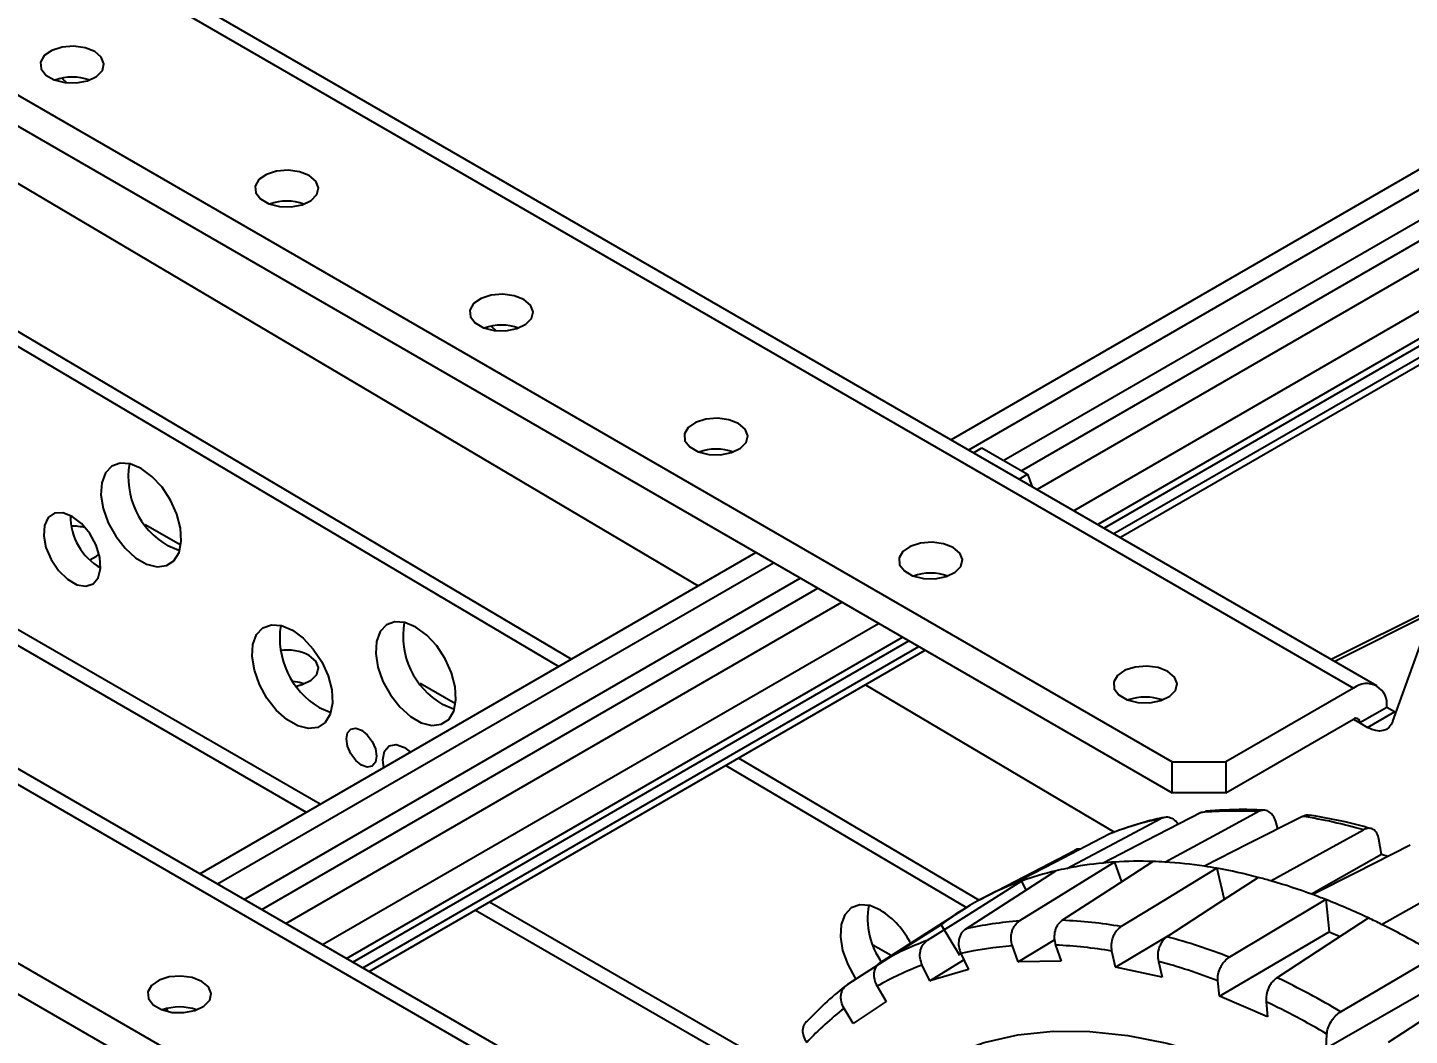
# Model space of a CAD drawing. Header units: inches. Extents: x 0 to 11, y 0 to 8.4.
# Drawn here: x 6.5073 to 6.8867, y 5.3446 to 5.6211 of the extents above; entities that cross this region are included whole.
import ezdxf

# ---------------------------------------------------------------- set-up
doc = ezdxf.new("R2010")
doc.units = ezdxf.units.IN
doc.header["$MEASUREMENT"] = 0
doc.header["$PDSIZE"] = -1
doc.layers.add('OBJ', color=50, linetype='Continuous')
doc.dimstyles.get("Standard").update_dxf_attribs({"dimtxt": 0.18, "dimasz": 0.18, "dimexe": 0.18, "dimexo": 0.0625, "dimgap": 0.09, "dimtad": 0, "dimtih": 1, "dimtoh": 1, "dimdec": 4, "dimzin": 0, "dimdsep": 46, "dimtxsty": 'Standard', "dimcen": 0.09, "dimadec": 0, "dimazin": 0, "dimtfac": 1, "dimtdec": 4, "dimtofl": 0, "dimtmove": 0, "dimatfit": 3, "dimfxl": 1, "dimtolj": 1, "dimtzin": 0, "dimarcsym": 0})

# ---------------------------------------------------------------- blocks, each defined once
blk = doc.blocks.new('*D8')
at = {"layer": 'Defpoints', "color": 0, "transparency": 16777216}
for p in [(5.711596441947764, 7.075144194756552), (5.711596441947764, 4.366810861423873), (9.602395316461589, 4.366810861423874)]:
    blk.add_point(p, dxfattribs=at)
at = {"layer": 'OBJ', "color": 0, "lineweight": -2, "transparency": 16777216}
for p, q in [((5.761596441947764, 7.075144194756552), (9.727395316461589, 7.075144194756553)), ((9.602395316461589, 6.945144194756553), (9.602395316461589, 5.843477528090212)), ((9.602395316461589, 4.496810861423874), (9.602395316461589, 5.598477528090213)), ((5.761596441947764, 4.366810861423873), (9.727395316461589, 4.366810861423874))]:
    blk.add_line(p, q, dxfattribs=at)
at = {"layer": 'OBJ', "color": 0, "transparency": 16777216}
for points in [[(9.580728649794922, 6.945144194756553), (9.624061983128255, 6.945144194756553), (9.602395316461589, 7.075144194756553)], [(9.580728649794922, 4.496810861423874), (9.624061983128255, 4.496810861423874), (9.602395316461589, 4.366810861423874)]]:
    blk.add_solid(points, dxfattribs=at)
at = {"layer": 'OBJ', "color": 0, "transparency": 16777216, "insert": (9.602395316461589, 5.720977528090209), "char_height": 0.125, "attachment_point": 5}
blk.add_mtext('\\A1;32.500000', dxfattribs=at)

msp = doc.modelspace()

# ---------------------------------------------------------------- linework, layer by layer
at = {"color": 7, "linetype": 'Continuous', "lineweight": 25}
for p, q in [((7.711625982260929, 6.056880932750847), (6.760835716096055, 5.508001395323239)), ((7.716448307160246, 6.054097063842786), (6.765658040995373, 5.50521752641518)), ((7.723814002797607, 6.049844938260376), (6.775337162936999, 5.502300913411038)), ((7.728636327696925, 6.047061069352317), (6.780159487836317, 5.499517044502979)), ((7.731047490146583, 6.040846548765726), (6.784434158664017, 5.494378304404401)), ((7.734730337965263, 6.031354391325356), (6.794496922852781, 5.488569194288614)), ((7.737141500414922, 6.025139870738766), (6.801085019984748, 5.484765966768304)), ((7.734730337965265, 6.021709219060235), (6.802850792217397, 5.483746608156054)), ((7.731047490146583, 6.016469187202275), (6.8055478607688, 5.482189623622677)), ((7.728636327696925, 6.013038535523743), (6.807313633001449, 5.481170265010426)), ((6.877766198211293, 5.440498864829884), (6.165627259460583, 5.851607923468252)), ((6.161844490160669, 5.849424177233756), (6.87130838972969, 5.439859385844332)), ((5.805050289265672, 5.76829356582965), (7.675936981155074, 4.688253667897538)), ((5.805050289265672, 5.759787932372507), (7.675936981155074, 4.679748034440395)), ((7.605472245421931, 4.782284073149992), (5.959387781614672, 5.732548407160833)), ((5.955605012314756, 5.730364660926336), (7.601689476122015, 4.780100326915495)), ((6.312487131933239, 5.713475544513005), (6.821516287221136, 5.419619268072056)), ((6.333841001852986, 5.692642584345753), (6.821516287221136, 5.411113634614917)), ((6.34884709066071, 5.670467131036347), (6.691407178553739, 5.467943270409151)), ((6.379032606083777, 5.611959318877305), (6.656608616487476, 5.447854488130045)), ((6.37672916757058, 5.609238126800856), (6.653114376230994, 5.445837306166903)), ((6.516673756103355, 5.607235295679823), (6.518045930026557, 5.605986119648188)), ((6.634524886301088, 5.539201286361246), (6.635897060224878, 5.53795211032914)), ((6.587594967832068, 5.408013756795076), (6.407158108582102, 5.512177738447401)), ((6.407658929444883, 5.507519414205889), (6.583810713966986, 5.405829153539352)), ((6.766998123364664, 5.504443913330205), (6.769311549668931, 5.505779425908473)), ((6.769311549668931, 5.505779425908473), (6.781797143218953, 5.498571646173954)), ((6.779483716914686, 5.497236133595684), (6.781797143218953, 5.498571646173954)), ((6.781797143218953, 5.498571646173954), (6.783132583454235, 5.495129687779363)), ((6.549361711843781, 5.479069500629355), (6.539614244556669, 5.48469659371816)), ((6.882152354728977, 5.430829802962664), (6.900644225038667, 5.482170406389096)), ((6.554577082570272, 5.388952937354385), (6.707240491377775, 5.477083647344076)), ((6.559399407469588, 5.386169068446325), (6.712062816277094, 5.474299778436017)), ((6.566765103106948, 5.381916942863915), (6.719428511914454, 5.470047652853607)), ((6.571587428006266, 5.379133073955855), (6.724250836813772, 5.467263783945547)), ((6.578175525138231, 5.375329846435545), (6.730838933945739, 5.463460556425237)), ((6.893288289202741, 5.461747475757537), (6.865229729373545, 5.447736014242857)), ((6.892849435778494, 5.460529048457364), (6.866157864609656, 5.447200213175897)), ((6.588238289326994, 5.369520736319758), (6.740901698134501, 5.45765144630945)), ((6.594826386458959, 5.365717508799448), (6.747489795266468, 5.45384821878914)), ((6.596592158691609, 5.364698150187198), (6.749255567499117, 5.452828860176891)), ((6.599289227243011, 5.363141165653822), (6.751952636050519, 5.451271875643514)), ((6.601054999475659, 5.362121807041571), (6.753718408283167, 5.450252517031265)), ((6.624790196105764, 5.435525563523679), (6.615042728818649, 5.441152656612487)), ((6.737331450424786, 5.440792527621154), (6.805714518872962, 5.40036399110121)), ((6.87130838972969, 5.439859385844332), (6.83624767849586, 5.41961926807206)), ((6.880441852320012, 5.434585036079661), (6.873076156682656, 5.430332910497253)), ((6.875187952681644, 5.429113796616601), (6.882553648319004, 5.433365922199011)), ((6.882553648319004, 5.433365922199011), (6.880441852320012, 5.434585036079661)), ((6.882553648319004, 5.433365922199011), (6.882981943784719, 5.433133063909529)), ((6.836247678495856, 5.411113634614913), (6.871308389729686, 5.431353752387187)), ((6.871308102394492, 5.431353586512111), (6.873076156682656, 5.430332910497253)), ((6.873076156682656, 5.430332910497253), (6.875187952681644, 5.429113796616601)), ((6.610742238521902, 5.42360429814566), (6.612431760883081, 5.422344746736266)), ((6.69903864810204, 5.418686563378905), (6.765023905383126, 5.379675629176853)), ((6.702532888358523, 5.420703745342049), (6.768521938453105, 5.381690568802786)), ((6.821516287221136, 5.419619268072056), (6.83624767849586, 5.41961926807206)), ((6.821516287221136, 5.411113634614917), (6.821516287221136, 5.419619268072056)), ((6.83624767849586, 5.41961926807206), (6.836247678495856, 5.411113634614913)), ((6.836247678495856, 5.411113634614913), (6.821516287221136, 5.411113634614917)), ((6.829529234956335, 5.405743676325673), (6.830819868494437, 5.406061928209208)), ((6.850589350490083, 5.401278949221789), (6.849994476906118, 5.403306636031952)), ((6.879026795506336, 5.394199478985197), (6.878304144739206, 5.398480147721902)), ((6.805713157630303, 5.39215142252829), (6.807623246894466, 5.386754765272426)), ((6.879026795506336, 5.394199478985197), (6.859794268358297, 5.383347445366304)), ((6.880702424220986, 5.393650097357265), (6.879026795506336, 5.394199478985197)), ((6.780196684892109, 5.386933255335585), (6.781377645791889, 5.384454090921589)), ((6.833841747220488, 5.390441956952785), (6.835819682236177, 5.381916219258359)), ((6.711620239340491, 5.336415491565226), (6.634072884737458, 5.381182626482264)), ((6.863727780701718, 5.381856799855555), (6.864637162172027, 5.373005591910233)), ((6.630288630872378, 5.37899802322654), (6.709585855604294, 5.333220709786325)), ((6.758067634118096, 5.374946006744301), (6.763147312948502, 5.366579530640629)), ((6.806017530514105, 5.363355745126389), (6.821180713833061, 5.372375702860805)), ((6.83450547288207, 5.355387851861479), (6.864637162172027, 5.373005591910233)), ((6.864637162172027, 5.373005591910233), (6.867614608286404, 5.371720386751542)), ((6.744378648063003, 5.366488619701443), (6.739351541874152, 5.369390706331615)), ((6.7792372450432, 5.364754152973062), (6.777673287022178, 5.369172870757812)), ((6.7792372450432, 5.364754152973062), (6.789252753155584, 5.370809661934801)), ((6.789528791038159, 5.369361157292036), (6.791092749059182, 5.364942439507285)), ((6.754978321891907, 5.359540585486705), (6.764364133288479, 5.365300283678583)), ((6.763527326311213, 5.367056973573909), (6.765596224414388, 5.362713782741318)), ((6.791092749059182, 5.364942439507285), (6.7792372450432, 5.364754152973062)), ((6.806017530514105, 5.363355745126389), (6.805006032648304, 5.367715729359388)), ((6.817738914667436, 5.364913384182157), (6.818750412533239, 5.360553399949159)), ((6.754978321891907, 5.359540585486705), (6.752909423788732, 5.363883776319296)), ((6.765596224414388, 5.362713782741318), (6.754978321891907, 5.359540585486705)), ((6.818750412533239, 5.360553399949159), (6.806017530514105, 5.363355745126389)), ((6.740524561834949, 5.358070844484081), (6.743035537598324, 5.353935146259337)), ((6.83450547288207, 5.355387851861479), (6.834077169022298, 5.359556626628065)), ((6.863835480433836, 5.341092573583238), (6.894106689786914, 5.358480517356865)), ((6.743035537598324, 5.353935146259337), (6.733977856164573, 5.347873454277202)), ((6.847728850727352, 5.349680022812949), (6.83450547288207, 5.355387851861479)), ((6.847300546867579, 5.353848797579536), (6.847728850727352, 5.34968002281295)), ((6.545820379991273, 5.351128181013117), (6.545496104012868, 5.351963968640709)), ((6.733977856164573, 5.347873454277202), (6.731466880401197, 5.352009152501944)), ((6.863835480433836, 5.341092573583238), (6.864003384376142, 5.344943472771632))]:
    msp.add_line(p, q, dxfattribs=at)
at = {"color": 7, "linetype": 'Continuous', "lineweight": 25, "flags": 128}
for points in [[(6.52570995042472, 5.614536704769728), (6.523057074881968, 5.615585787799984), (6.519926871352489, 5.616010796931569), (6.516742091167997, 5.615754332326205), (6.513932856539883, 5.614851030949964), (6.511878570171183, 5.613422888659073), (6.510856674819181, 5.61166278398353), (6.511005183113683, 5.60980842881284), (6.512304038186604, 5.608110264088143), (6.514577822463142, 5.606797636365364), (6.517519448777277, 5.606047823291988), (6.520731634195168, 5.605962091278428), (6.5237805552768, 5.606552018908178), (6.526254438335441, 5.607737933185933), (6.52781917175576, 5.609359669817108), (6.52826342961886, 5.611198204283308), (6.527527212438609, 5.613005232317204), (6.52570995042472, 5.614536704769728)], [(6.584635515523605, 5.580519700110445), (6.581982639980851, 5.581568783140701), (6.578852436451371, 5.581993792272288), (6.57566765626688, 5.581737327666922), (6.572858421638768, 5.580834026290681), (6.570804135270066, 5.579405883999791), (6.569782239918064, 5.577645779324247), (6.569930748212567, 5.575791424153557), (6.571229603285488, 5.574093259428861), (6.573503387562026, 5.572780631706082), (6.576445013876159, 5.572030818632705), (6.579657199294052, 5.571945086619146), (6.582706120375684, 5.572535014248895), (6.585180003434323, 5.573720928526651), (6.586744736854644, 5.575342665157826), (6.587188994717743, 5.577181199624026), (6.586452777537492, 5.578988227657921), (6.584635515523605, 5.580519700110445)], [(6.643561080622487, 5.546502695451167), (6.640908205079734, 5.547551778481425), (6.637778001550255, 5.547976787613009), (6.634593221365763, 5.547720323007644), (6.63178398673765, 5.546817021631404), (6.62972970036895, 5.545388879340514), (6.628707805016947, 5.54362877466497), (6.62885631331145, 5.54177441949428), (6.630155168384371, 5.540076254769582), (6.632428952660908, 5.538763627046804), (6.635370578975042, 5.538013813973428), (6.638582764392935, 5.537928081959869), (6.641631685474566, 5.538518009589617), (6.644105568533206, 5.539703923867374), (6.645670301953527, 5.541325660498548), (6.646114559816627, 5.543164194964749), (6.645378342636375, 5.544971222998644), (6.643561080622487, 5.546502695451167)], [(6.702486645721371, 5.512485690791896), (6.699833770178617, 5.513534773822153), (6.696703566649139, 5.513959782953736), (6.693518786464646, 5.513703318348372), (6.690709551836534, 5.512800016972132), (6.688655265467833, 5.511371874681242), (6.68763337011583, 5.509611770005698), (6.687781878410333, 5.507757414835008), (6.689080733483254, 5.506059250110311), (6.691354517759792, 5.504746622387533), (6.694296144073926, 5.503996809314156), (6.697508329491819, 5.503911077300597), (6.70055725057345, 5.504501004930345), (6.70303113363209, 5.505686919208101), (6.70459586705241, 5.507308655839276), (6.705040124915509, 5.509147190305478), (6.704303907735258, 5.510954218339371), (6.702486645721371, 5.512485690791896)], [(6.538456673193693, 5.500172941411246), (6.535475811843265, 5.501420638098154), (6.532716027342666, 5.50162956294538), (6.530382000283129, 5.500784220952768), (6.528646834774199, 5.498947307268732), (6.527639220103818, 5.496255057377894), (6.527433886442558, 5.492907143138435), (6.528046062448735, 5.489151864033806), (6.529430345828492, 5.48526773193594), (6.531484070616225, 5.481542815153812), (6.534054921439594, 5.478253373724793), (6.536952230053891, 5.47564337047148), (6.539961116333497, 5.473906377395201), (6.542858424947794, 5.473171219326208), (6.545429275771164, 5.473492419575355), (6.547483000558897, 5.474846156189555), (6.548867283938653, 5.477132028717067), (6.549479459944829, 5.480180504449697), (6.54927412628357, 5.483765491888202), (6.548266511613187, 5.487621108914496), (6.546531346104257, 5.491461402052013), (6.544197319044721, 5.495001554326914), (6.541437534544121, 5.497979008840089), (6.538456673193693, 5.500172941411246)], [(6.519522766089334, 5.4869812768399), (6.516978063827878, 5.487959948548928), (6.514709119541576, 5.487851858717775), (6.512961808550144, 5.486668720556833), (6.51192547911183, 5.484538745444119), (6.511712433601581, 5.481692749233066), (6.512345758806176, 5.478439139773323), (6.513756824112642, 5.475130496134803), (6.515792718700092, 5.472125361194638), (6.518232821799815, 5.469749387953066), (6.520812710378854, 5.468260049977838), (6.523252813478576, 5.467818740148025), (6.525288708066026, 5.468473281231319), (6.526699773372493, 5.47015274354509), (6.527333098577087, 5.472675131288101), (6.527120053066839, 5.475767104609519), (6.526083723628525, 5.479093600223055), (6.524336412637093, 5.482294140713088), (6.52206746835079, 5.485021897856019), (6.519522766089334, 5.4869812768399)], [(6.549029098387359, 5.477606162844422), (6.54880323018148, 5.477660469935315), (6.545822368831054, 5.478908166622222)], [(6.761412210820276, 5.478468686132615), (6.758759335277523, 5.479517769162872), (6.755629131748044, 5.479942778294456), (6.752444351563552, 5.479686313689093), (6.74963511693544, 5.478783012312851), (6.747580830566739, 5.477354870021961), (6.746558935214736, 5.475594765346417), (6.746707443509239, 5.473740410175727), (6.74800629858216, 5.47204224545103), (6.750280082858698, 5.470729617728253), (6.753221709172831, 5.469979804654876), (6.756433894590725, 5.469894072641317), (6.759482815672355, 5.470484000271065), (6.761956698730995, 5.471669914548821), (6.763521432151316, 5.473291651179996), (6.763965690014415, 5.475130185646197), (6.763229472834164, 5.476937213680091), (6.761412210820276, 5.478468686132615)], [(6.524359667449969, 5.475077325531385), (6.526254438335432, 5.476059668930775), (6.526932786313666, 5.476600306326495)], [(6.579983093540286, 5.455786728921118), (6.582963954890714, 5.453592796349961), (6.585723739391313, 5.450615341836784), (6.58805776645085, 5.447075189561883), (6.589792931959781, 5.443234896424366), (6.590800546630161, 5.439379279398072), (6.591005880291422, 5.435794291959566), (6.590393704285244, 5.432745816226938), (6.589009420905487, 5.430459943699426), (6.586955696117754, 5.429106207085225), (6.584384845294385, 5.428785006836078), (6.581487536680088, 5.429520164905071), (6.578478650400482, 5.431257157981351), (6.575581341786185, 5.433867161234663), (6.573010490962815, 5.437156602663683), (6.570956766175082, 5.440881519445812), (6.569572482795326, 5.444765651543678), (6.568960306789149, 5.448520930648306), (6.56916564045041, 5.451868844887765), (6.570173255120792, 5.454561094778604), (6.571908420629722, 5.456398008462639), (6.574242447689258, 5.45724335045525), (6.577002232189858, 5.457034425608025), (6.579983093540286, 5.455786728921118)], [(6.613885157455679, 5.456629004305566), (6.61090429610525, 5.457876700992474), (6.60814451160465, 5.458085625839698), (6.605810484545114, 5.457240283847087), (6.604075319036184, 5.455403370163052), (6.603067704365802, 5.452711120272213), (6.602862370704543, 5.449363206032755), (6.603474546710719, 5.445607926928126), (6.604858830090476, 5.44172379483026), (6.606912554878209, 5.437998878048131), (6.609483405701578, 5.434709436619113), (6.612380714315875, 5.432099433365799), (6.615389600595482, 5.43036244028952), (6.618286909209778, 5.429627282220527), (6.620857760033148, 5.429948482469675), (6.622911484820881, 5.431302219083875), (6.624295768200636, 5.433588091611387), (6.624907944206814, 5.436636567344017), (6.624702610545554, 5.440221554782522), (6.623694995875173, 5.444077171808815), (6.621959830366242, 5.447917464946332), (6.619625803306706, 5.451457617221234), (6.616866018806106, 5.45443507173441), (6.613885157455679, 5.456629004305566)], [(6.581042153448745, 5.440445424920294), (6.582706120375675, 5.440856749993741), (6.585180003434314, 5.442042664271498), (6.586744736854635, 5.443664400902673), (6.587188994717734, 5.445502935368873), (6.586452777537483, 5.447309963402769), (6.584635515523596, 5.448841435855291)], [(6.820337775919159, 5.444451681473333), (6.817684900376405, 5.445500764503589), (6.814554696846927, 5.445925773635174), (6.811369916662435, 5.445669309029809), (6.808560682034322, 5.444766007653569), (6.806506395665622, 5.443337865362679), (6.805484500313621, 5.441577760687134), (6.805633008608122, 5.439723405516445), (6.806931863681043, 5.438025240791748), (6.80920564795758, 5.43671261306897), (6.812147274271714, 5.435962799995593), (6.815359459689607, 5.435877067982035), (6.818408380771237, 5.436466995611783), (6.820882263829878, 5.437652909889538), (6.822446997250198, 5.439274646520714), (6.822891255113298, 5.441113180986914), (6.822155037933046, 5.442920209020809), (6.820337775919159, 5.444451681473333)], [(6.583169706992066, 5.441016833637487), (6.581982639980842, 5.441384885428406), (6.580176757228037, 5.441715753986969)], [(6.587348789177645, 5.434521954132104), (6.590329650528073, 5.433274257445196), (6.590555518733982, 5.433219950354295)], [(6.624457582649351, 5.434062225738741), (6.624231714443465, 5.434116532829637), (6.621250853093038, 5.435364229516544)], [(6.598957125502126, 5.428353588597616), (6.600542660951773, 5.427074086268245), (6.601886813002126, 5.425260992175378), (6.602784946688287, 5.423190333458915), (6.603100329298141, 5.421177349137866), (6.602784946688287, 5.419528497827367), (6.601886813002126, 5.418494802192566), (6.600542660951773, 5.418233633023385), (6.598957125502126, 5.418784750958329), (6.597371590052479, 5.4200642532877), (6.596027438002126, 5.421877347380567), (6.595129304315964, 5.423948006097031), (6.59481392170611, 5.425960990418077), (6.595129304315964, 5.427609841728577), (6.596027438002126, 5.428643537363379), (6.597371590052479, 5.42890470653256), (6.598957125502126, 5.428353588597616)], [(6.882152354728977, 5.430829802962664), (6.881699004583351, 5.429883920617248), (6.8810897443942, 5.429123268497953), (6.880339163168653, 5.428566060759239), (6.879465233909126, 5.428225639989076), (6.878488883241749, 5.42811015771473), (6.877433490318981, 5.428222379210797), (6.876324326995353, 5.428559617283472), (6.875187952681644, 5.429113796616601)], [(6.605064679816653, 5.418098806857454), (6.604820219229465, 5.420184477814374), (6.605271006106483, 5.422541235954181), (6.606554738521902, 5.424018731581524), (6.60847597985254, 5.424392029380674), (6.610742238521902, 5.42360429814566)], [(6.819502789102266, 5.392164343754919), (6.833856151448743, 5.399908017387701), (6.845134009270633, 5.405991507954679)], [(6.792577800226529, 5.390403291611236), (6.807042057766838, 5.398062752653682), (6.818407145204706, 5.404080077870579)], [(6.829529234956335, 5.405743676325673), (6.814421564587261, 5.397988949801191), (6.802551564793298, 5.391895128100175)], [(6.857302802455692, 5.404697810232715), (6.842245617917923, 5.397029859167568), (6.830415187851019, 5.391004216765506)], [(6.804431360427341, 5.399903365775822), (6.789291402804746, 5.392042995521219), (6.777396121986049, 5.385866194043134)], [(6.848620903855609, 5.386997370525461), (6.862868092463737, 5.394844461297918), (6.874062423135785, 5.401009231157333)], [(6.768664039390683, 5.381767722772662), (6.783240544085955, 5.389364734531057), (6.794693913178193, 5.395333018740909)], [(6.886908177131049, 5.396797545608952), (6.871918143015896, 5.389194865103905), (6.860140369072351, 5.383220529929236)], [(6.805713157630303, 5.39215142252829), (6.791104080621788, 5.383098965523134), (6.779625831046331, 5.375985520021924)], [(6.791315756209205, 5.376171176868844), (6.805248592106735, 5.385213795940872), (6.816196130163483, 5.392317910816274)], [(6.780196684892109, 5.386933255335585), (6.765699605240628, 5.377807187281412), (6.754309446513738, 5.370635918566411)], [(6.764779055035413, 5.373764797640928), (6.77867034630137, 5.382710839613917), (6.789585335121843, 5.389739086249039)], [(6.833841747220488, 5.390441956952785), (6.819123721163017, 5.381483673169506), (6.807559767071936, 5.37444423159752)], [(6.820114816415321, 5.371681025127495), (6.834106695114675, 5.380799957604337), (6.84510052224135, 5.387964043952927)], [(6.879047405304253, 5.375059367789823), (6.893196367664824, 5.383025937973839), (6.904313411583349, 5.389284631437876)], [(6.741478509641924, 5.378945240170617), (6.738497648291498, 5.380192936857524), (6.735737863790898, 5.380401861704748), (6.733403836731362, 5.379556519712137), (6.73166867122243, 5.377719606028101), (6.730661056552049, 5.375027356137264), (6.730455722890788, 5.371679441897804), (6.731067898896966, 5.367924162793177), (6.732452182276723, 5.36404003069531), (6.734505907064456, 5.360315113913181), (6.734713672816259, 5.360004724234704)], [(6.741311017130894, 5.364535004058902), (6.75517952424812, 5.373367139684898), (6.766076692658026, 5.380305926530731)], [(6.863727780701718, 5.381856799855555), (6.848907164265111, 5.373010390061325), (6.837262496079666, 5.366058884562045)], [(6.850301190782426, 5.360430773405417), (6.864367816468168, 5.369603436848635), (6.875420266028429, 5.376809775700443)], [(6.758067634118096, 5.374946006744301), (6.743682197148669, 5.365769126448422), (6.73237983900747, 5.358557972164177)], [(6.894463186069728, 5.366656806890695), (6.879549455080505, 5.357936572618111), (6.86783151567893, 5.35108426344198)], [(6.555172732974399, 5.359409169825115), (6.552519857431647, 5.360458252855372), (6.549389653902168, 5.360883261986958), (6.546204873717675, 5.360626797381593), (6.543395639089563, 5.359723496005351), (6.541341352720862, 5.358295353714461), (6.540319457368859, 5.356535249038918), (6.540467965663361, 5.354680893868228), (6.541766820736282, 5.352982729143531), (6.54404060501282, 5.351670101420753), (6.546982231326953, 5.350920288347376), (6.550194416744846, 5.350834556333817), (6.553243337826476, 5.351424483963565), (6.555717220885117, 5.352610398241321), (6.557281954305438, 5.354232134872495), (6.557726212168538, 5.356070669338696), (6.556989994988287, 5.357877697372591), (6.555172732974399, 5.359409169825115)], [(6.880957681600419, 5.342762254908283), (6.895112487307797, 5.351964434291244), (6.906234111452351, 5.359194022855387)], [(6.718706932536057, 5.294202791782694), (6.721462595914663, 5.30028721675531), (6.726382193898421, 5.309120111788102), (6.732026540662893, 5.31708879401484), (6.738365521175939, 5.324150747068011), (6.745365314233812, 5.330268292372559), (6.752988572911931, 5.335408790177391), (6.761194623826869, 5.339544813702562), (6.769939684146459, 5.342654295473022), (6.779177095190146, 5.344720645058134), (6.788857571373234, 5.345732837588812), (6.798929463166807, 5.345685472579952), (6.809339032670313, 5.344578802744373), (6.820030740326509, 5.342418732644473), (6.83094754124904, 5.339216787188839), (6.842031189581579, 5.334990050141871), (6.853222549264678, 5.329761072974511), (6.86446190955223, 5.323557754542382), (6.875689303594132, 5.316413192233326), (6.886844828385386, 5.308365505378524)]]:
    msp.add_lwpolyline(points, dxfattribs=at)
at = {"color": 7, "linetype": 'Continuous', "lineweight": 25}
for centre, radius, start, end in [((6.519522766089339, 5.593425925100674), 0.01410013832369255, 70.43682261706519, 109.5631773829348), ((6.578448331188222, 5.5594089204414), 0.01410013832368525, 70.43682261718445, 109.563177382819), ((6.637373896287105, 5.525391915782109), 0.01410013832369825, 70.43682261710788, 109.5631773828921), ((6.696299461385991, 5.491374911122796), 0.0141001383237369, 70.43682261726278, 109.563177382752), ((6.556776625309301, 5.497800136097896), 0.02183809162131669, 170.3124497231333, 239.893270265826), ((6.535296362718292, 5.487037186350797), 0.01623268323724843, 179.318794988768, 240.6758284785574), ((6.519569616670814, 5.470032837264684), 0.01430601630364505, 75.61389667113916, 91.1063258692443), ((6.75522502648489, 5.457357906463529), 0.01410013832372135, 70.43682261719077, 109.5631773827898), ((6.59892634109899, 5.453705934469059), 0.02240680276300265, 171.3167445594121, 238.8889754294851), ((6.632205109571277, 5.454256198992212), 0.02183809162130742, 170.3124497230964, 239.8932702658359), ((6.578470923990919, 5.436881489876709), 0.01345520332716572, 62.73177356144577, 97.72864487934335), ((6.874873808407418, 5.435488262372957), 0.005640827133452337, 350.7859630095818, 129.2032852356405), ((6.814150591583775, 5.423340901804271), 0.01410013832369921, 70.436822617423, 109.563177382569), ((6.871998470764088, 5.430507728489503), 0.001091772993573057, 350.7859630096303, 129.203285235807), ((6.839031097250657, 5.298859757527821), 0.1073054401446918, 86.7395885237509, 95.08017668371483), ((6.836432108991088, 5.318295674157202), 0.08765764792623627, 101.8663287935877, 111.411589514651), ((6.835091491120599, 5.263858101327236), 0.1425803841901279, 74.13771802072172, 81.03790693142763), ((6.81174131404961, 5.296370468100092), 0.09596568219694676, 95.4951093411358, 101.5189088951812), ((6.81232136344466, 5.291005508396528), 0.101361552521825, 93.73801523897143, 95.53107746313687), ((6.812664713349093, 5.284559758639535), 0.1078160018979662, 88.12299221181567, 93.69677299582571), ((6.812505654284568, 5.277176467155033), 0.1152005714421925, 86.51778457168521, 88.16420289369759), ((6.811903045539409, 5.26877733182079), 0.1236208348792952, 81.38759745269041, 86.47544870893388), ((6.810599003571683, 5.259516863691924), 0.1329721970100869, 79.9333289602117, 81.42957073888654), ((6.809232059710602, 5.306519617915072), 0.08549506461807073, 109.8533970516736, 111.861957231879), ((6.810063327659512, 5.304106545700441), 0.08804703390336338, 103.4490238299255, 109.8288944784292), ((6.810900445218212, 5.300780582680932), 0.09147649575435893, 101.5544406782986, 103.4744587281631), ((6.80869447179909, 5.24936454613177), 0.1433011559795708, 75.28253755804691, 79.89308739437898), ((6.805946569292384, 5.238481680939617), 0.1545251076154707, 73.96858282261074, 75.32224016872269), ((6.802503905619477, 5.226883528397558), 0.1666229875115391, 69.76267906459923, 73.9322077748749), ((6.808659862118512, 5.307905191856212), 0.08399606722376683, 111.8516579599697, 118.4351024971961), ((6.798143581155031, 5.214732173363188), 0.1795325263298911, 68.57362187002073, 69.79845957505624), ((6.757813918713009, 5.37648091030391), 0.01990177005329806, 169.0912055159583, 216.7553165771685), ((6.808581559430773, 5.308129315492494), 0.08376232375199415, 120.4938667730164, 127.0895570349022), ((6.808366012252087, 5.308475445522437), 0.08335469125137161, 118.4441309914453, 120.4869304207875), ((6.793065214581639, 5.202084656392253), 0.1931611291540427, 64.76359237357654, 68.54182905777293), ((6.728811967271858, 5.359085182711522), 0.02355553391225115, 26.69571799195858, 57.47068412788357), ((6.78629014253474, 5.280690977735922), 0.09552728844216787, 94.0003996505386, 103.0136185857911), ((6.78646160595693, 5.253251251500348), 0.1230157340638518, 80.12450117641521, 87.73854498534712), ((6.787068417707505, 5.189096677094781), 0.2074662779582805, 63.68254515970006, 64.79481013202219), ((6.777120715737454, 5.211586351825273), 0.1657672980803022, 68.72722550882413, 74.96766133065613), ((6.780404592954805, 5.175861370543835), 0.2222841571840446, 60.21488261437327, 63.65539506097061), ((6.783213049677712, 5.29215725669174), 0.083632043174248, 110.2186957236061, 120.0680647335455), ((6.784394717193112, 5.275891542494045), 0.093523172669641, 94.12135163234734, 102.8926666039863), ((6.784561602542812, 5.249024925599958), 0.1204387048228176, 80.2267354761177, 87.63631068564369), ((6.775415245282282, 5.208230620290138), 0.1622984334214782, 68.81104772721186, 74.88383911226984), ((6.781383090561234, 5.287118740015297), 0.08187564044467617, 110.3508111549034, 119.9359493022577), ((6.755144320541148, 5.160841233727131), 0.2211126733208783, 59.36034779132981, 64.50992988401694), ((6.785351012046298, 5.289596664137197), 0.08695750213697173, 127.5289074277728, 137.125370227122), ((6.753897846820824, 5.158545992275434), 0.2164884526612814, 59.4295290910567, 64.44074858428938), ((6.548985548638995, 5.338298390132196), 0.01410013834706771, 70.43682292610752, 109.5631770691198), ((6.783477513564031, 5.28461235438812), 0.08513186452788653, 127.657648253977, 136.9966294009022)]:
    msp.add_arc(centre, radius, start, end, dxfattribs=at)
for points, knots in [([(6.846907039279953, 5.406364131275919), (6.845035143250191, 5.406446612924661), (6.839524746678117, 5.406689418394231), (6.834197108262815, 5.406337428867444), (6.830679282456673, 5.406105011097261)], [0, 0, 0, 0, 0.3397025976765302, 1, 1, 1, 1]), ([(6.849994476906118, 5.403306636031952), (6.849764624140597, 5.40388370735771), (6.84930504351304, 5.405037536424919), (6.848056909908711, 5.406110483175762), (6.846590650983978, 5.406539280776163), (6.845620137049917, 5.406174317208883), (6.845134009270633, 5.405991507954679)], [0, 0, 0, 0, 0.2499136709341257, 0.4996915371566911, 0.749396857207946, 1, 1, 1, 1]), ([(6.819367605347421, 5.40441254398286), (6.817654788800478, 5.404027367070139), (6.812613404171989, 5.402893664239843), (6.807835486939951, 5.401164220284472), (6.804680872887105, 5.400022357012198)], [0, 0, 0, 0, 0.3397512138357011, 1, 1, 1, 1]), ([(6.823171293914075, 5.402480162306831), (6.823068756111599, 5.402660406166389), (6.822648777942494, 5.403398655712425), (6.821488062330164, 5.404169961551472), (6.819902679276173, 5.404624197550328), (6.818906252603831, 5.404261667954919), (6.818407145204706, 5.404080077870579)], [0, 0, 0, 0, 0.09711715593315752, 0.3977760821141476, 0.69834768408863, 1, 1, 1, 1]), ([(6.857302802455692, 5.404697810232715), (6.857815238556267, 5.404919811488507), (6.858487625583921, 5.40521110783619), (6.85913456702098, 5.405006589235379), (6.85928846481848, 5.404957937285745)], [0, 0, 0, 0, 0.7621147932658018, 1, 1, 1, 1]), ([(6.876363203525901, 5.401274378146494), (6.874392237447434, 5.401811449026009), (6.868590108443318, 5.403392478025614), (6.862896823613455, 5.404399464785961), (6.859137530817681, 5.40506438111928)], [0, 0, 0, 0, 0.3396970451827761, 1, 1, 1, 1]), ([(6.878304144739206, 5.398480147721902), (6.878152980076164, 5.39903960923189), (6.877850732893942, 5.400158228236847), (6.876803601380769, 5.401182442901025), (6.875482144472469, 5.401572917147926), (6.87453622940831, 5.401197351143401), (6.874062423135785, 5.401009231157333)], [0, 0, 0, 0, 0.2499136709341122, 0.4996915371567037, 0.7493968572079469, 1, 1, 1, 1]), ([(6.796334060310847, 5.395699405727526), (6.796307557773397, 5.395705238152997), (6.795721731664574, 5.395834161171224), (6.795195928867903, 5.395577790912388), (6.794693913178193, 5.395333018740909)], [0, 0, 0, 0, 0.04523959764014686, 1, 1, 1, 1]), ([(6.777673287022178, 5.369172870757812), (6.777511617371647, 5.369812440902289), (6.777188386699531, 5.371091151451768), (6.777430685851051, 5.3728245422633), (6.777907397804291, 5.374058554037805), (6.778546924663717, 5.375136519383349), (6.779203122156819, 5.375652886789875), (6.779625831046331, 5.375985520021924)], [0, 0, 0, 0, 0.2498545218868255, 0.4995411617170982, 0.6366718540727637, 0.76595150285056, 1, 1, 1, 1]), ([(6.791315756209205, 5.376171176868844), (6.790927342492727, 5.375852526900579), (6.790312718640766, 5.375348296842231), (6.789701405720107, 5.374278778287789), (6.789247807736394, 5.373026571298385), (6.789036842315459, 5.371277337631542), (6.789364817697252, 5.369999846808952), (6.789528791038159, 5.369361157292036)], [0, 0, 0, 0, 0.2258044893252514, 0.3573118536553198, 0.5009271414554844, 0.750485406788475, 1, 1, 1, 1]), ([(6.764779055035413, 5.373764797640928), (6.764398014742389, 5.373449940391938), (6.763795058557509, 5.372951711912934), (6.763248701352115, 5.371897066131337), (6.762886334642752, 5.370663149854444), (6.762827186798821, 5.368941039919365), (6.763293960088982, 5.367684959050647), (6.763527326311213, 5.367056973573909)], [0, 0, 0, 0, 0.2258044893432928, 0.357311853668828, 0.500927141455382, 0.750485406788432, 1, 1, 1, 1]), ([(6.805006032648304, 5.367715729359388), (6.804920614574995, 5.368346887444318), (6.804749835822423, 5.369608779526928), (6.805159675550469, 5.371320461544799), (6.805738303933349, 5.372539246744746), (6.806453921188445, 5.373604487918807), (6.807126503451505, 5.374115225185411), (6.807559767071936, 5.37444423159752)], [0, 0, 0, 0, 0.249854521887055, 0.4995411617175695, 0.6366718540076132, 0.7659515027636028, 1, 1, 1, 1]), ([(6.820114816415321, 5.371681025127495), (6.819717930872575, 5.371360817354909), (6.819089901248759, 5.370854122236791), (6.818406744131289, 5.3697875282591), (6.817852630622191, 5.368541762171994), (6.817474896047214, 5.366806222535149), (6.817650913594923, 5.365544293490821), (6.817738914667436, 5.364913384182158)], [0, 0, 0, 0, 0.2258044907773079, 0.3573118547432322, 0.5009271414487709, 0.7504854067851247, 1, 1, 1, 1]), ([(6.752909423788732, 5.363883776319296), (6.75267801542317, 5.364513249521567), (6.752215354179775, 5.365771772970959), (6.752303937793843, 5.367486435469731), (6.752686839314864, 5.368711220299325), (6.75325612376343, 5.36978375003642), (6.7538967611341, 5.370302044173959), (6.754309446513738, 5.370635918566411)], [0, 0, 0, 0, 0.2498545218869268, 0.499541161717292, 0.6366718540466003, 0.7659515028156334, 1, 1, 1, 1]), ([(6.741311017130894, 5.364535004058902), (6.740936027821011, 5.364226059204332), (6.740342646682572, 5.363737186469323), (6.739852383065116, 5.36271475890855), (6.739569191362425, 5.361523309204955), (6.739642296617455, 5.359868316622364), (6.74023049058605, 5.358669966909043), (6.740524561834949, 5.358070844484081)], [0, 0, 0, 0, 0.225804490843019, 0.3573118547924686, 0.5009271414484604, 0.7504854067849485, 1, 1, 1, 1]), ([(6.834077169022298, 5.359556626628065), (6.834072198522812, 5.360161119247867), (6.834062260863615, 5.361369698317259), (6.834648375571701, 5.363019894046176), (6.8353339297028, 5.364199461804303), (6.836129173370443, 5.36523420564424), (6.83681846720779, 5.365735780430669), (6.837262496079666, 5.366058884562046)], [0, 0, 0, 0, 0.2498545218870686, 0.4995411617175879, 0.6366718540071791, 0.7659515027630143, 1, 1, 1, 1]), ([(6.850301190782426, 5.360430773405417), (6.849894992430211, 5.360111290083613), (6.849252226262895, 5.359605741330996), (6.848492519412596, 5.358559780422416), (6.84783166023313, 5.357344991139819), (6.847277272121875, 5.355663547199916), (6.847292789071624, 5.354453678829212), (6.847300546867579, 5.353848797579536)], [0, 0, 0, 0, 0.2258044893721264, 0.3573118536904257, 0.5009271414552371, 0.7504854067883284, 1, 1, 1, 1]), ([(6.731466880401197, 5.352009152501944), (6.731174365158362, 5.352610326550733), (6.730589531219305, 5.353812270707905), (6.730542894903921, 5.355468336835875), (6.73084294237151, 5.35665972155514), (6.731349966672585, 5.357708821062992), (6.731976341355844, 5.358225279981276), (6.73237983900747, 5.358557972164177)], [0, 0, 0, 0, 0.249854521890022, 0.4995411617234884, 0.6366718531902761, 0.7659515016726288, 1, 1, 1, 1]), ([(6.864003384376142, 5.344943472771632), (6.864080613088255, 5.345503856737396), (6.864235018621025, 5.346624248136164), (6.865000786687895, 5.34817504831295), (6.865795027003506, 5.349292599366853), (6.866671013693129, 5.350279999354895), (6.867376838134406, 5.350769157716408), (6.86783151567893, 5.35108426344198)], [0, 0, 0, 0, 0.2498545218832404, 0.4995411617099286, 0.6366718550685302, 0.7659515041796701, 0.9999999999999999, 0.9999999999999999, 0.9999999999999999, 0.9999999999999999]), ([(6.721624706951974, 5.348762238730254), (6.721254262334616, 5.348461146306037), (6.720668072693054, 5.347984699215273), (6.720223336155726, 5.347010856392756), (6.720004857494551, 5.345884758790134), (6.720186632927453, 5.344334837846946), (6.720875181038642, 5.343228786358579), (6.721219424968017, 5.342675809007745)], [0, 0, 0, 0, 0.2258044901152272, 0.3573118542471866, 0.5009271414518303, 0.7504854067866519, 1, 1, 1, 1])]:
    msp.add_open_spline(points, degree=3, knots=knots, dxfattribs=at)

# ---------------------------------------------------------------- dimensions: what is measured, and where the dimension line sits
at = {"layer": 'OBJ'}
dim = msp.add_linear_dim(base=(9.602395316461589, 4.366810861423874), p1=(5.711596441947762, 7.075144194756549), p2=(5.711596441947762, 4.366810861423871), angle=90, dimstyle='Standard', override={"dimtxt": 0.125, "dimasz": 0.13, "dimexe": 0.125, "dimexo": 0.05, "dimgap": 0.06, "dimdec": 6, "dimlfac": 12, "dimzin": 1, "dimadec": 2, "dimtdec": 2, "dimtzin": 1}, dxfattribs=at)
dim.commit()
dim.dimension.update_dxf_attribs({"geometry": '*D8', "text_midpoint": (9.602395316461589, 5.720977528090209)})

doc.saveas('drawing.dxf')
